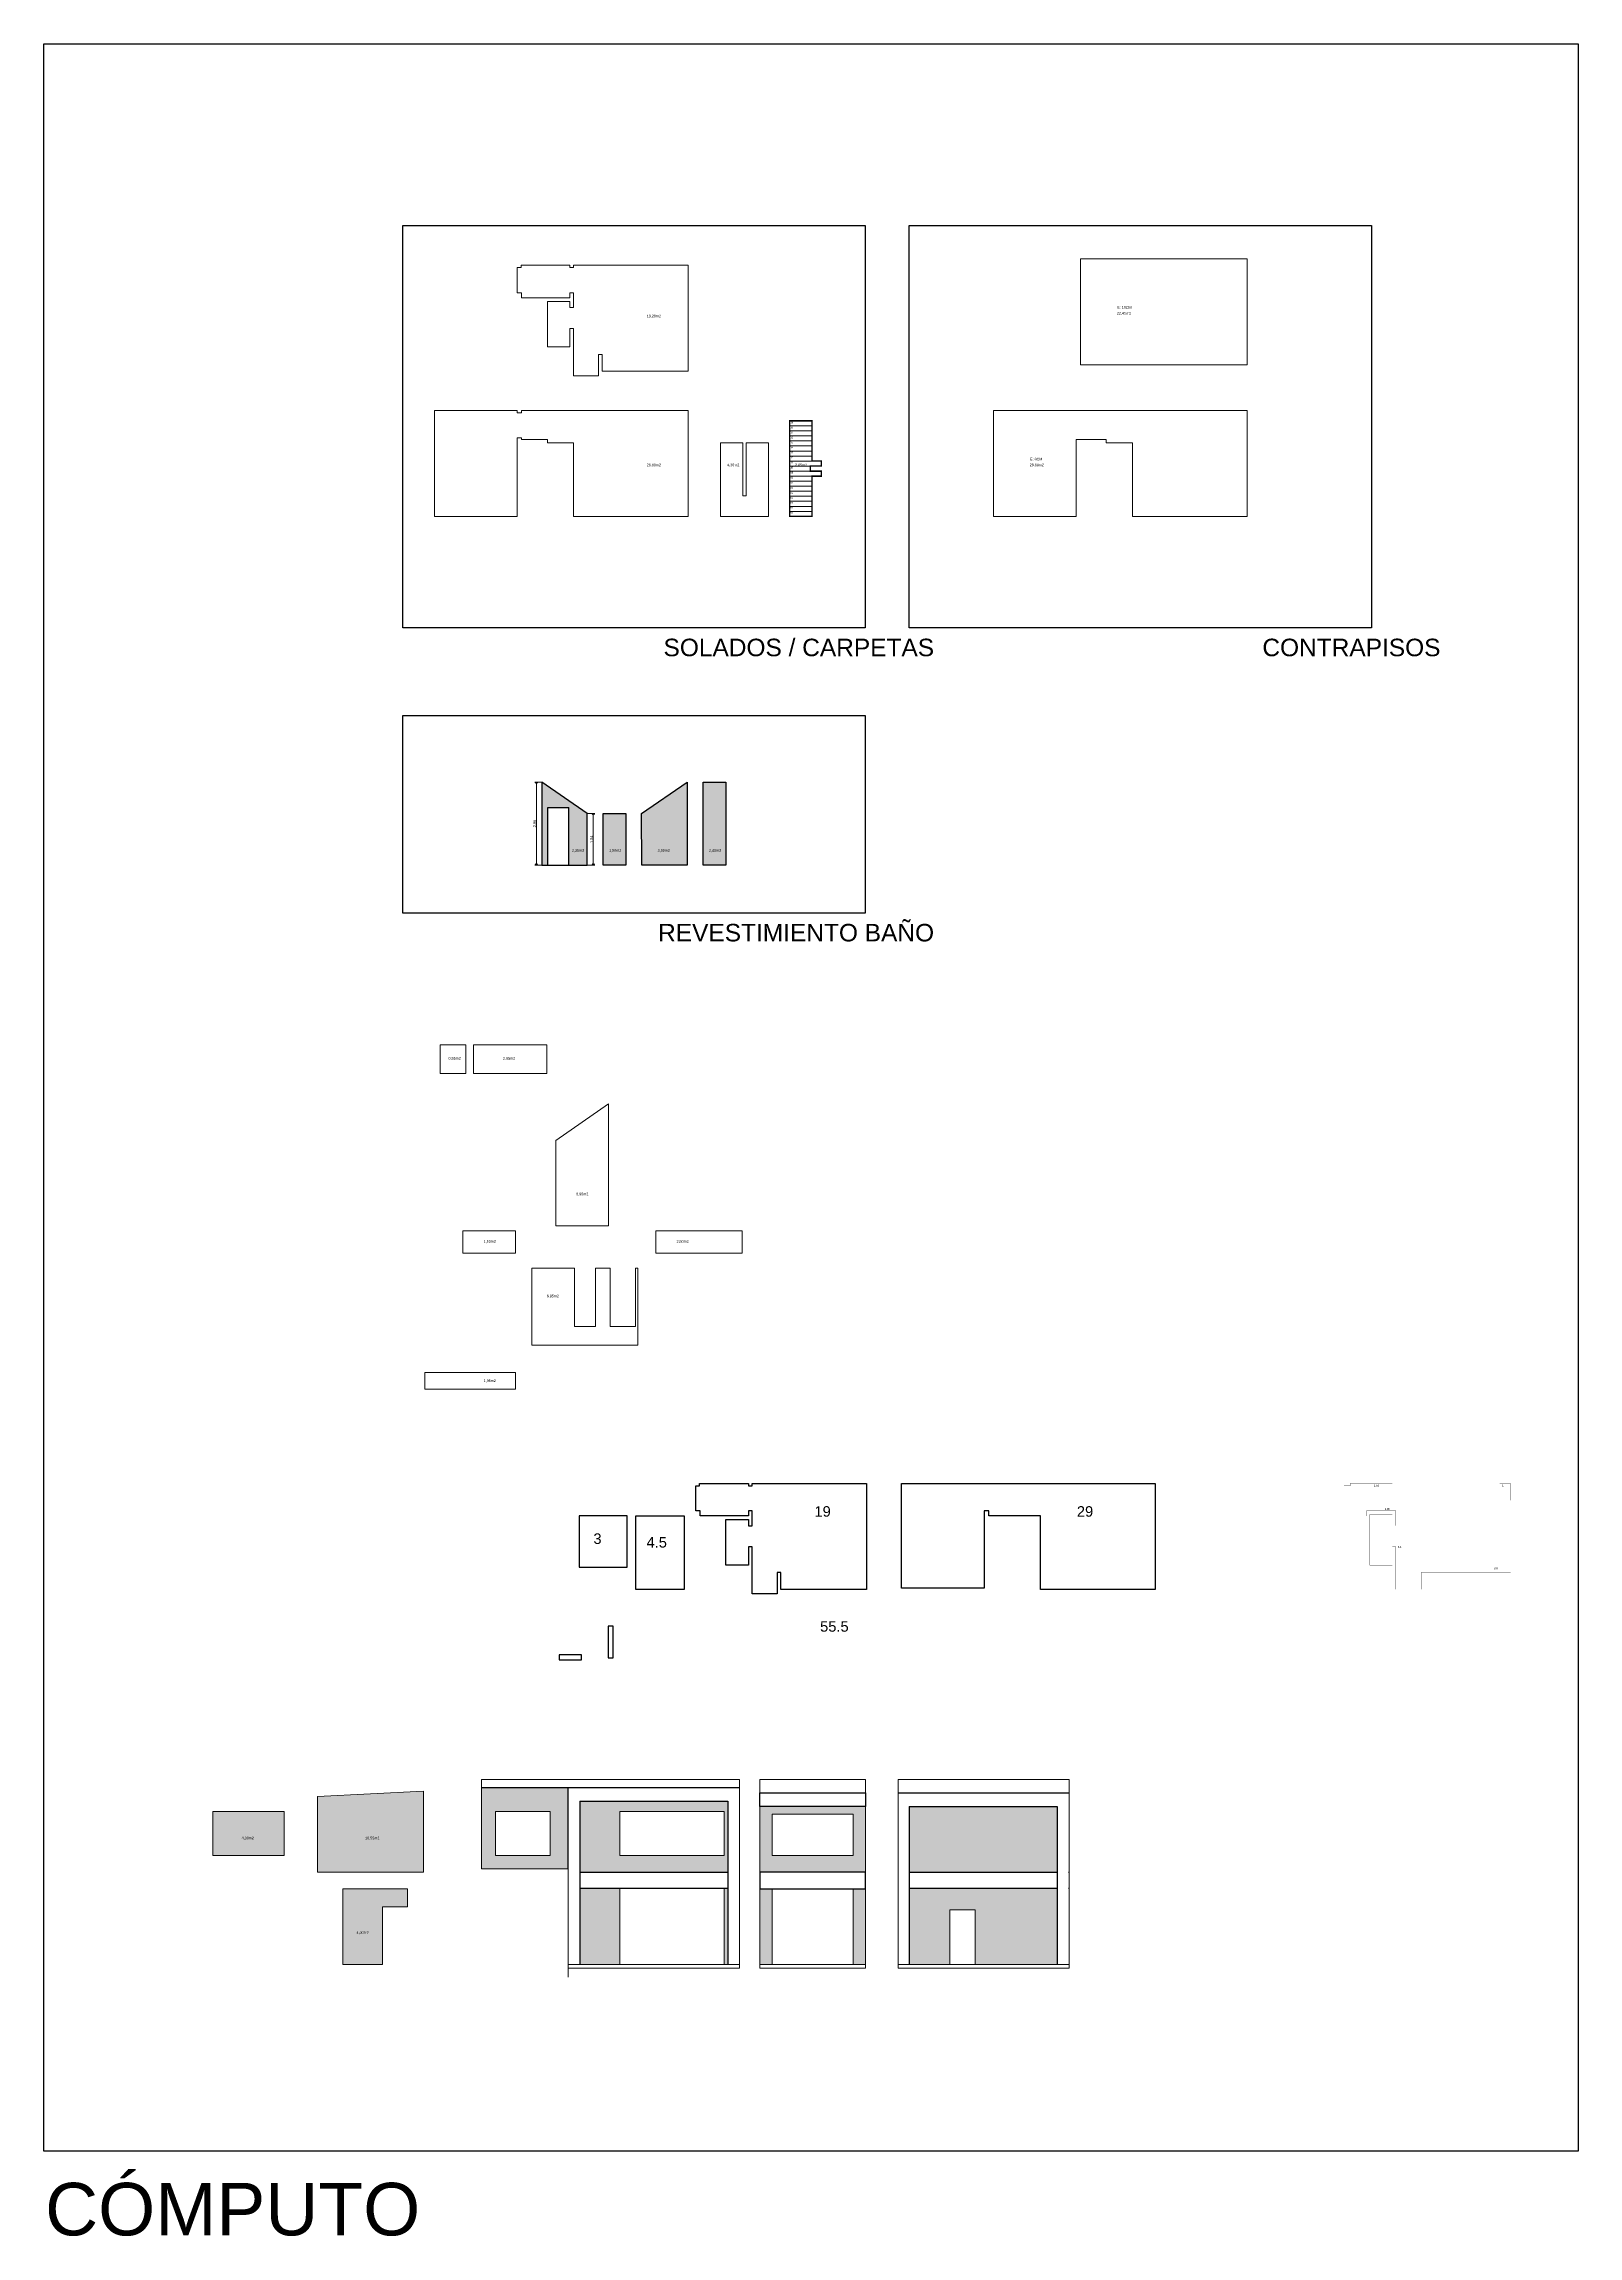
# Model space of a CAD drawing. Header units: millimetres. Extents: x 11902 to 12193, y 9935 to 10135.
# Drawn here: x 12126.4 to 12181.1, y 9935.3 to 10013.5 of the extents above; entities that cross this region are included whole.
import ezdxf

# ---------------------------------------------------------------- set-up
doc = ezdxf.new("R2010")
doc.units = ezdxf.units.MM
doc.layers.get('Defpoints').update_dxf_attribs({"color": 254})
doc.layers.add('03-PROYECCIONES', color=14, linetype='Continuous')
doc.layers.add('cotas', color=7, linetype='Continuous', lineweight=5, true_color=0x1755a1)
doc.styles.get("Standard").update_dxf_attribs({"font": 'arial.ttf'})
doc.dimstyles.new('CL_50', dxfattribs={"dimtxt": 0.1, "dimasz": 0.08, "dimexe": 0.05, "dimexo": 0, "dimgap": 0.01, "dimtad": 1, "dimzin": 1, "dimdsep": 46, "dimtxsty": 'Standard', "dimblk": 'OPEN90', "dimcen": 0.1, "dimclrd": 256, "dimclre": 251, "dimclrt": 256, "dimadec": 0, "dimazin": 0, "dimtfac": 1, "dimtix": 1, "dimtmove": 0, "dimatfit": 3, "dimldrblk": 'DOT', "dimfxl": 0, "dimtolj": 1, "dimtzin": 0, "dimlwd": -1, "dimlwe": -1, "dimarcsym": 0})

# ---------------------------------------------------------------- blocks, each defined once
blk = doc.blocks.new('_OPEN90')
at = {"color": 0, "linetype": 'ByBlock'}
for p, q in [((0, 0), (-1, 0)), ((-0.5, 0.5), (0, 0)), ((0, 0), (-0.5, -0.5))]:
    blk.add_line(p, q, dxfattribs=at)
blk = doc.blocks.new('*D16')
at = {"layer": 'cotas', "color": 251, "transparency": 16777216}
for p, q in [((12144.158, 9987.125), (12143.914, 9987.125)), ((12144.158, 9984.165), (12143.914, 9984.165))]:
    blk.add_line(p, q, dxfattribs=at)
at = {"layer": 'cotas', "transparency": 16777216}
blk.add_line((12143.964, 9987.045), (12143.964, 9984.245), dxfattribs=at)
at = {"layer": 'Defpoints', "color": 0, "transparency": 16777216}
for p in [(12144.158, 9987.125), (12143.964, 9984.165), (12144.158, 9984.165)]:
    blk.add_point(p, dxfattribs=at)
at = {"layer": 'cotas', "transparency": 16777216, "xscale": 0.08, "yscale": 0.08, "zscale": 0.08}
for p, rotation in [((12143.964, 9987.125), 90), ((12143.964, 9984.165), 270)]:
    blk.add_blockref('_OPEN90', p, dxfattribs=dict(at, rotation=rotation))
at = {"layer": 'cotas', "transparency": 16777216, "insert": (12143.903, 9985.645), "char_height": 0.1, "attachment_point": 5, "rotation": 90}
blk.add_mtext('\\A1;2.96', dxfattribs=at)
blk = doc.blocks.new('_DOT')
at = {"color": 0, "linetype": 'ByBlock', "lineweight": -2}
blk.add_line((-0.5, 0), (-1, 0), dxfattribs=at)
at = {"color": 0, "linetype": 'ByBlock', "lineweight": -2, "const_width": 0.5}
blk.add_lwpolyline([(-0.25, 0, 1), (0.25, 0, 1)], format="xyb", close=True, dxfattribs=at)
blk = doc.blocks.new('*D17')
at = {"layer": 'cotas', "color": 251, "transparency": 16777216}
for p, q in [((12145.782, 9986.004), (12146.045, 9986.004)), ((12145.782, 9984.165), (12146.045, 9984.165))]:
    blk.add_line(p, q, dxfattribs=at)
at = {"layer": 'cotas', "transparency": 16777216}
blk.add_line((12145.995, 9985.924), (12145.995, 9984.245), dxfattribs=at)
at = {"layer": 'Defpoints', "color": 0, "transparency": 16777216}
for p in [(12145.782, 9986.004), (12145.782, 9984.165), (12145.995, 9984.165)]:
    blk.add_point(p, dxfattribs=at)
at = {"layer": 'cotas', "transparency": 16777216, "xscale": 0.08, "yscale": 0.08, "zscale": 0.08}
for p, rotation in [((12145.995, 9986.004), 90), ((12145.995, 9984.165), 270)]:
    blk.add_blockref('_OPEN90', p, dxfattribs=dict(at, rotation=rotation))
at = {"layer": 'cotas', "transparency": 16777216, "insert": (12145.934, 9985.084), "char_height": 0.1, "attachment_point": 5, "rotation": 90}
blk.add_mtext('\\A1;1.84', dxfattribs=at)

msp = doc.modelspace()

# ---------------------------------------------------------------- hatches: boundary and pattern name
at = {"transparency": 33554595}
h = msp.add_hatch(color=41, dxfattribs=at)
h.dxf.hatch_style = 1
h.paths.add_polyline_path([(12144.1578, 9987.1248), (12144.1578, 9984.1647), (12144.3778, 9984.1647), (12144.3778, 9986.2147), (12145.1278, 9986.2147), (12145.1278, 9984.1647), (12145.781, 9984.1647), (12145.7816, 9986.0039)])
h.paths.add_polyline_path([(12147.1513, 9986.0036), (12146.3507, 9986.0036), (12146.3507, 9984.1647), (12147.1513, 9984.1647)])
h.paths.add_polyline_path([(12149.3443, 9987.1248), (12147.7205, 9986.0039), (12147.7211, 9984.1647), (12149.3443, 9984.1647)])
h.paths.add_polyline_path([(12150.7183, 9987.1248), (12149.9176, 9987.1248), (12149.9176, 9984.1647), (12150.7183, 9984.1647)])
h = msp.add_hatch(color=254, dxfattribs=at)
h.dxf.hatch_style = 1
h.paths.add_polyline_path([(12139.9388, 9951.1326), (12136.1588, 9950.942), (12136.1588, 9948.2431), (12139.9388, 9948.2431)])
h.paths.add_polyline_path([(12138.4689, 9947.0005), (12139.3689, 9947.0005), (12139.3689, 9947.6405), (12137.0589, 9947.6405), (12137.0589, 9944.9505), (12138.4689, 9944.9505)])
h = msp.add_hatch(color=254, dxfattribs=at)
h.dxf.hatch_style = 1
h.paths.add_polyline_path([(12145.0942, 9951.2631), (12151.2142, 9951.2631), (12142.0042, 9951.2631), (12142.0042, 9948.3608), (12145.0942, 9948.3608)])
h.paths.add_polyline_path([(12144.4542, 9950.4081), (12144.4542, 9948.8383), (12142.5042, 9948.8383), (12142.5042, 9950.4081)], flags=16)
h.paths.add_polyline_path([(12150.7942, 9950.7731), (12145.5142, 9950.7731), (12145.5142, 9948.2431), (12150.7942, 9948.2431)])
h.paths.add_polyline_path([(12146.9442, 9950.4081), (12150.6642, 9950.4081), (12150.6642, 9948.8383), (12146.9442, 9948.8383)], flags=16)
h.paths.add_polyline_path([(12146.9442, 9947.6631), (12145.5142, 9947.6631), (12145.5142, 9944.9482), (12146.9442, 9944.9482)])
h.paths.add_polyline_path([(12150.7942, 9947.6631), (12146.9442, 9947.6631), (12150.6642, 9947.6631), (12150.6642, 9944.9482), (12150.7942, 9944.9482)])
h = msp.add_hatch(color=254, dxfattribs=at)
h.dxf.hatch_style = 1
h.paths.add_polyline_path([(12134.9708, 9950.4081), (12132.4208, 9950.4081), (12132.4208, 9948.8383), (12134.9708, 9948.8383)])
h = msp.add_hatch(color=254, dxfattribs=at)
h.dxf.hatch_style = 1
h.paths.add_polyline_path([(12155.7128, 9950.5781), (12151.9328, 9950.5781), (12151.9328, 9948.2432), (12155.7128, 9948.2432)])
h.paths.add_polyline_path([(12152.3728, 9948.8383), (12152.3728, 9950.3083), (12155.2728, 9950.3083), (12155.2728, 9948.8383)], flags=16)
h.paths.add_polyline_path([(12155.7128, 9947.6382), (12155.2728, 9947.6382), (12155.2728, 9944.9482), (12155.7128, 9944.9482)])
h.paths.add_polyline_path([(12152.3728, 9947.6382), (12151.9328, 9947.6382), (12151.9328, 9944.9482), (12152.3728, 9944.9482)])
h = msp.add_hatch(color=254, dxfattribs=at)
h.dxf.hatch_style = 1
h.paths.add_polyline_path([(12162.5504, 9947.6624), (12157.2704, 9947.6624), (12157.2704, 9944.9482), (12158.7204, 9944.9482), (12158.7204, 9946.8932), (12159.6204, 9946.8932), (12159.6204, 9944.9482), (12162.5504, 9944.9482)])
h.paths.add_polyline_path([(12162.5504, 9950.5781), (12157.2704, 9950.5781), (12157.2704, 9948.2431), (12162.5504, 9948.2431)])

# ---------------------------------------------------------------- linework, layer by layer
for p, q in [((12144.3778, 9984.1647), (12144.3778, 9986.2147)), ((12144.3778, 9986.2147), (12145.1278, 9986.2147)), ((12145.1278, 9984.1647), (12145.1278, 9986.2147))]:
    msp.add_line(p, q)
at = {"color": 82, "true_color": 0x43c931}
for p, q in [((12142.0042, 9951.2631), (12151.2142, 9951.2631)), ((12145.0942, 9948.3608), (12145.0942, 9951.2631)), ((12145.5142, 9950.7731), (12145.5142, 9944.9482)), ((12145.5142, 9950.7731), (12150.7942, 9950.7731)), ((12150.7942, 9950.7731), (12150.7942, 9944.9482)), ((12156.8704, 9951.0681), (12162.9704, 9951.0681)), ((12157.2704, 9950.5781), (12162.5504, 9950.5781)), ((12157.2704, 9950.5781), (12157.2704, 9944.9482)), ((12162.5504, 9950.5781), (12162.5504, 9944.9482)), ((12145.5142, 9948.2431), (12150.7942, 9948.2431)), ((12157.2704, 9948.2431), (12162.5504, 9948.2431)), ((12162.9504, 9948.2431), (12162.9704, 9948.2431)), ((12145.5142, 9947.6631), (12150.7942, 9947.6631)), ((12157.2704, 9947.6624), (12162.5504, 9947.6624)), ((12162.9504, 9947.6624), (12162.9704, 9947.6624))]:
    msp.add_line(p, q, dxfattribs=at)
at = {"color": 3}
msp.add_lwpolyline([(12126.3899, 10013.4612), (12181.1356, 10013.4612), (12181.1356, 9938.2808), (12126.3899, 9938.2808)], close=True, dxfattribs=at)
at = {"color": 6}
for points in [[(12139.2031, 10006.9806), (12155.6983, 10006.9806), (12155.6983, 9992.6282), (12139.2031, 9992.6282)], [(12157.2711, 10006.9806), (12173.7664, 10006.9806), (12173.7664, 9992.6282), (12157.2711, 9992.6282)], [(12139.2031, 9989.5002), (12155.6983, 9989.5002), (12155.6983, 9982.4545), (12139.2031, 9982.4545)]]:
    msp.add_lwpolyline(points, close=True, dxfattribs=at)
for points in [[(12145.781, 9984.1647), (12145.7816, 9986.0039), (12144.1578, 9987.1248), (12144.1578, 9984.1647), (12145.781, 9984.1647)], [(12147.7211, 9984.1647), (12147.7205, 9986.0039), (12149.3443, 9987.1248), (12149.3443, 9984.1647), (12147.7211, 9984.1647)]]:
    msp.add_lwpolyline(points)
for points in [[(12149.9176, 9987.1248), (12150.7183, 9987.1248), (12150.7183, 9984.1647), (12149.9176, 9984.1647)], [(12146.3507, 9986.0036), (12147.1513, 9986.0036), (12147.1513, 9984.1647), (12146.3507, 9984.1647)], [(12149.648, 9962.0243), (12149.788, 9962.0243), (12149.788, 9962.1043), (12151.528, 9962.1043), (12151.528, 9962.0243), (12151.658, 9962.0243), (12151.658, 9962.1043), (12155.748, 9962.1043), (12155.748, 9958.3243), (12152.688, 9958.3243), (12152.688, 9958.9243), (12152.558, 9958.9243), (12152.558, 9958.1643), (12151.658, 9958.1643), (12151.658, 9959.8443), (12151.528, 9959.8443), (12151.528, 9959.191), (12150.728, 9959.191), (12150.728, 9960.8143), (12151.528, 9960.8143), (12151.528, 9960.5943), (12151.658, 9960.5943), (12151.658, 9961.1243), (12151.528, 9961.1243), (12151.528, 9960.9443), (12149.808, 9960.9443), (12149.808, 9961.1243), (12149.648, 9961.1243)], [(12166.0432, 9958.3243), (12161.9532, 9958.3243), (12161.9532, 9960.9443), (12160.1032, 9960.9443), (12160.1032, 9961.1243), (12159.9432, 9961.1243), (12159.9432, 9958.3643), (12156.9932, 9958.3643), (12156.9932, 9962.1043), (12166.0432, 9962.1043)], [(12145.4894, 9959.1243), (12147.2094, 9959.1243), (12147.2094, 9960.9443), (12145.4894, 9960.9443)], [(12147.5173, 9960.9443), (12149.2373, 9960.9443), (12149.2373, 9958.3243), (12147.5173, 9958.3243)], [(12146.5234, 9955.8853), (12146.7034, 9955.8853), (12146.7034, 9957.0153), (12146.5234, 9957.0153)], [(12144.7755, 9955.8129), (12145.5755, 9955.8129), (12145.5755, 9955.9929), (12144.7755, 9955.9929)]]:
    msp.add_lwpolyline(points, close=True)
at = {"color": 6, "const_width": 0.01}
for points in [[(12172.7845, 9962.0243), (12173.0045, 9962.0243), (12173.0045, 9962.1043), (12174.5045, 9962.1043), (12174.5045, 9962.0243)], [(12178.3345, 9962.1043), (12178.7245, 9962.1043), (12178.7245, 9961.5043)], [(12174.6345, 9960.5943), (12174.6345, 9961.1243), (12173.5845, 9961.1243), (12173.5845, 9960.9443)], [(12174.6345, 9958.3243), (12174.6345, 9959.8443), (12174.5045, 9959.8443), (12174.5045, 9959.191), (12173.7045, 9959.191), (12173.7045, 9960.9943), (12174.5045, 9960.9943), (12174.5045, 9960.5943)], [(12178.7245, 9958.9243), (12175.5345, 9958.9243), (12175.5345, 9958.3243)]]:
    msp.add_lwpolyline(points, dxfattribs=at)
at = {"color": 82, "true_color": 0x43c931}
for points in [[(12155.7128, 9950.5781), (12151.9328, 9950.5781), (12151.9328, 9951.0681), (12155.7128, 9951.0681)], [(12155.7128, 9948.2432), (12151.9328, 9948.2432), (12151.9328, 9947.6382), (12155.7128, 9947.6382)]]:
    msp.add_lwpolyline(points, close=True, dxfattribs=at)
at = {"layer": 'cotas'}
for p, q in [((12142.0042, 9951.5481), (12142.0042, 9948.3608)), ((12142.0042, 9951.5481), (12151.2142, 9951.5481)), ((12151.2142, 9951.5481), (12151.2142, 9944.9482)), ((12151.9328, 9951.5481), (12151.9328, 9944.9482)), ((12155.7128, 9951.5481), (12151.9328, 9951.5481)), ((12155.7128, 9951.5481), (12155.7128, 9944.9482)), ((12156.8704, 9951.5481), (12156.8704, 9944.9482)), ((12156.8704, 9951.5481), (12162.9704, 9951.5481)), ((12162.9704, 9951.5481), (12162.9704, 9944.9482)), ((12155.7128, 9951.0681), (12151.9328, 9951.0681)), ((12155.7128, 9950.5781), (12151.9328, 9950.5781)), ((12152.3728, 9950.3083), (12152.3728, 9948.8383)), ((12155.2728, 9950.3083), (12152.3728, 9950.3083)), ((12155.2728, 9950.3083), (12155.2728, 9948.8383)), ((12155.2728, 9948.8383), (12152.3728, 9948.8383)), ((12142.0042, 9948.3608), (12145.0942, 9948.3608)), ((12145.0942, 9948.3608), (12145.0942, 9944.9482)), ((12155.7128, 9948.2432), (12151.9328, 9948.2432)), ((12146.9442, 9947.6631), (12146.9442, 9944.9482)), ((12150.6642, 9947.6631), (12150.6642, 9944.9482)), ((12155.7128, 9947.6382), (12151.9328, 9947.6382)), ((12152.3728, 9947.6382), (12152.3728, 9944.9482)), ((12155.2728, 9947.6382), (12155.2728, 9944.9482)), ((12158.7204, 9946.8932), (12158.7204, 9944.9482)), ((12158.7204, 9946.8932), (12159.6204, 9946.8932)), ((12159.6204, 9946.8932), (12159.6204, 9944.9482)), ((12145.0942, 9944.9482), (12151.2142, 9944.9482)), ((12155.7128, 9944.9482), (12151.9328, 9944.9482)), ((12156.8704, 9944.9482), (12162.9704, 9944.9482))]:
    msp.add_line(p, q, dxfattribs=at)
at = {"layer": 'cotas', "color": 41}
msp.add_line((12145.0942, 9944.9482), (12145.0942, 9944.4931), dxfattribs=at)
at = {"layer": 'cotas'}
for points in [[(12143.2757, 10005.4839), (12143.4157, 10005.4839), (12143.4157, 10005.5639), (12145.1557, 10005.5639), (12145.1557, 10005.4839), (12145.2857, 10005.4839), (12145.2857, 10005.5639), (12149.3757, 10005.5639), (12149.3757, 10001.7839), (12146.3157, 10001.7839), (12146.3157, 10002.3839), (12146.1857, 10002.3839), (12146.1857, 10001.6239), (12145.2857, 10001.6239), (12145.2857, 10003.3039), (12145.1557, 10003.3039), (12145.1557, 10002.6507), (12144.3557, 10002.6507), (12144.3557, 10004.2739), (12145.1557, 10004.2739), (12145.1557, 10004.0539), (12145.2857, 10004.0539), (12145.2857, 10004.5839), (12145.1557, 10004.5839), (12145.1557, 10004.4039), (12143.4357, 10004.4039), (12143.4357, 10004.5839), (12143.2757, 10004.5839)], [(12169.3198, 10005.7941), (12163.3798, 10005.7941), (12163.3798, 10002.0141), (12169.3198, 10002.0141)], [(12149.3757, 10000.3825), (12143.4357, 10000.3825), (12143.4357, 10000.3025), (12143.2757, 10000.3025), (12143.2757, 10000.3825), (12140.3257, 10000.3825), (12140.3257, 9996.6025), (12143.2757, 9996.6025), (12143.2757, 9999.4025), (12143.4357, 9999.4025), (12143.4357, 9999.3425), (12144.3557, 9999.3425), (12144.3557, 9999.2225), (12145.1557, 9999.2225), (12145.1557, 9999.2225), (12145.2857, 9999.2225), (12145.2857, 9996.6025), (12149.3757, 9996.6025), (12149.3757, 10000.3825)], [(12160.2698, 9996.6025), (12160.2698, 10000.3825), (12169.3198, 10000.3825), (12169.3198, 9996.6025), (12165.2298, 9996.6025), (12165.2298, 9999.2225), (12164.2998, 9999.2225), (12164.2998, 9999.3425), (12163.2198, 9999.3425), (12163.2198, 9996.6025)], [(12153.002, 9999.8335), (12153.802, 9999.8335), (12153.802, 10000.013), (12153.002, 10000.013)], [(12153.002, 9999.654), (12153.802, 9999.654), (12153.802, 9999.8335), (12153.002, 9999.8335)], [(12153.002, 9999.4745), (12153.802, 9999.4745), (12153.802, 9999.654), (12153.002, 9999.654)], [(12151.3317, 9999.2225), (12150.5317, 9999.2225), (12150.5317, 9996.6025), (12152.2517, 9996.6025), (12152.2517, 9999.2225), (12151.4517, 9999.2225), (12151.4517, 9997.3393), (12151.3317, 9997.3393), (12151.3317, 9999.2225)], [(12153.002, 9999.295), (12153.802, 9999.295), (12153.802, 9999.4745), (12153.002, 9999.4745)], [(12153.002, 9999.1155), (12153.802, 9999.1155), (12153.802, 9999.295), (12153.002, 9999.295)], [(12153.002, 9998.936), (12153.802, 9998.936), (12153.802, 9999.1155), (12153.002, 9999.1155)], [(12153.002, 9998.7565), (12153.802, 9998.7565), (12153.802, 9998.936), (12153.002, 9998.936)], [(12153.002, 9998.577), (12153.802, 9998.577), (12153.802, 9998.7565), (12153.002, 9998.7565)], [(12153.002, 9998.3975), (12154.1334, 9998.3975), (12154.1334, 9998.577), (12153.002, 9998.577)], [(12153.002, 9998.218), (12153.7388, 9998.218), (12153.7388, 9998.3975), (12153.002, 9998.3975)], [(12153.002, 9998.0385), (12154.1334, 9998.0385), (12154.1334, 9998.218), (12153.002, 9998.218)], [(12153.002, 9997.859), (12153.802, 9997.859), (12153.802, 9998.0385), (12153.002, 9998.0385)], [(12153.002, 9997.6795), (12153.802, 9997.6795), (12153.802, 9997.859), (12153.002, 9997.859)], [(12153.002, 9997.5), (12153.802, 9997.5), (12153.802, 9997.6795), (12153.002, 9997.6795)], [(12153.002, 9997.3205), (12153.802, 9997.3205), (12153.802, 9997.5), (12153.002, 9997.5)], [(12153.002, 9997.141), (12153.802, 9997.141), (12153.802, 9997.3205), (12153.002, 9997.3205)], [(12153.002, 9996.9615), (12153.802, 9996.9615), (12153.802, 9997.141), (12153.002, 9997.141)], [(12153.002, 9996.782), (12153.802, 9996.782), (12153.802, 9996.9615), (12153.002, 9996.9615)], [(12153.002, 9996.6025), (12153.802, 9996.6025), (12153.802, 9996.782), (12153.002, 9996.782)], [(12144.1578, 9984.1647), (12144.3778, 9984.1647), (12144.3778, 9986.2147), (12145.1278, 9986.2147), (12145.1278, 9984.1647), (12145.781, 9984.1647), (12145.781, 9986.0039), (12144.1578, 9987.1248)], [(12140.5325, 9976.7321), (12141.4525, 9976.7321), (12141.4525, 9977.7471), (12140.5325, 9977.7471)], [(12141.7205, 9976.7321), (12144.3405, 9976.7321), (12144.3405, 9977.7471), (12141.7205, 9977.7471)], [(12144.6584, 9974.3444), (12144.6584, 9971.2993), (12146.5416, 9971.2993), (12146.5416, 9975.6444)], [(12143.2155, 9970.3195), (12143.2155, 9971.1195), (12141.3414, 9971.1195), (12141.3414, 9970.3195)], [(12148.2237, 9971.1195), (12148.2237, 9970.3195), (12151.3084, 9970.3195), (12151.3084, 9971.1195)], [(12143.8016, 9969.788), (12143.8016, 9967.0381), (12147.5816, 9967.0381), (12147.5816, 9969.788), (12147.5016, 9969.788), (12147.5016, 9967.703), (12146.6016, 9967.703), (12146.6016, 9969.788), (12146.0716, 9969.788), (12146.0716, 9967.703), (12145.3216, 9967.703), (12145.3216, 9969.788)], [(12143.2155, 9966.0655), (12143.2155, 9965.4655), (12139.9856, 9965.4655), (12139.9856, 9966.0655)], [(12139.9388, 9951.1326), (12136.1588, 9950.942), (12136.1588, 9948.2431), (12139.9388, 9948.2431)], [(12132.4208, 9950.4081), (12134.9708, 9950.4081), (12134.9708, 9948.8383), (12132.4208, 9948.8383)], [(12142.5042, 9950.4081), (12144.4542, 9950.4081), (12144.4542, 9948.8383), (12142.5042, 9948.8383)], [(12146.9442, 9948.8383), (12150.6642, 9948.8383), (12150.6642, 9950.4081), (12146.9442, 9950.4081)], [(12138.4689, 9947.0005), (12138.4689, 9944.9505), (12137.0589, 9944.9505), (12137.0589, 9947.6405), (12139.3689, 9947.6405), (12139.3689, 9947.0005)], [(12145.0942, 9944.9482), (12151.2142, 9944.9482), (12151.2142, 9944.8132), (12145.0942, 9944.8132)], [(12151.9328, 9944.8132), (12155.7128, 9944.8132), (12155.7128, 9944.9482), (12151.9328, 9944.9482)], [(12156.8704, 9944.8132), (12162.9704, 9944.8132), (12162.9704, 9944.9482), (12156.8704, 9944.9482)]]:
    msp.add_lwpolyline(points, close=True, dxfattribs=at)
at = {"layer": 'cotas', "const_width": 0.05}
msp.add_lwpolyline([(12153.802, 10000.013), (12153.002, 10000.013), (12153.002, 9996.6025), (12153.802, 9996.6025), (12153.802, 9998.0385), (12154.1334, 9998.0385), (12154.1334, 9998.218), (12153.7388, 9998.218), (12153.7388, 9998.3975), (12154.1334, 9998.3975), (12154.1334, 9998.577), (12153.802, 9998.577)], close=True, dxfattribs=at)

# ---------------------------------------------------------------- texts
at = {"attachment_point": 1}
for s, width, insert, char_height in [('19,20m2', 1.560332, (12147.9007, 10003.797), 0.09375), ('22,45m2', 1.560332, (12164.6749, 10003.8989), 0.09375), ('\\pi-0.28125,l0.5625,t0.5625;E: 10CM', 1.560332, (12164.4086, 10004.1049), 0.09375), ('28,80m2', 1.560332, (12147.9007, 9998.4874), 0.09375), ('4,30m2', 1.560332, (12150.7695, 9998.4874), 0.09375), ('2,85m2', 1.560332, (12153.1898, 9998.4874), 0.09375), ('28,80m2', 1.560332, (12161.5649, 9998.4874), 0.09375), ('\\pi-0.28125,l0.5625,t0.5625;E: 8CM', 1.560332, (12161.2986, 9998.6934), 0.09375), ('2,35m2', 1.560332, (12145.2322, 9984.7337), 0.09375), ('1,50m2', 1.560332, (12146.558, 9984.7337), 0.09375), ('3,90m2', 1.560332, (12148.2895, 9984.7337), 0.09375), ('2,40m2', 1.560332, (12150.1204, 9984.7337), 0.09375), ('0,95m2', 1.560332, (12140.8293, 9977.3169), 0.09375), ('2,65m2', 1.560332, (12142.77, 9977.3169), 0.09375), ('6,95m2', 1.560332, (12145.3835, 9972.4789), 0.09375), ('1,50m2', 1.560332, (12142.0806, 9970.7852), 0.09375), ('2,50m2', 1.560332, (12148.9629, 9970.7852), 0.09375), ('6,95m2', 1.560332, (12144.3315, 9968.8387), 0.09375), ('1,95m2', 1.560332, (12142.0806, 9965.8159), 0.09375), ('1.88', 1.470858, (12173.8474, 9962.0646), 0.07031), ('1', 1.470858, (12178.422, 9962.0646), 0.0703), ('19', 1.560332, (12153.8857, 9961.2946), 0.375), ('29', 1.560332, (12163.2494, 9961.2946), 0.375), ('1.80', 1.470858, (12174.2311, 9961.2342), 0.07031), ('3', 1.560332, (12145.9982, 9960.3221), 0.375), ('4.5', 1.560332, (12147.8943, 9960.1929), 0.375), ('6.1', 1.470858, (12174.6999, 9959.8775), 0.07031), ('3.8', 1.470858, (12178.1285, 9959.1168), 0.07031), ('55.5', 1.560332, (12154.0874, 9957.1921), 0.375), ('4,00m2', 1.560332, (12133.4467, 9949.5024), 0.09375), ('10,55m2', 1.560332, (12137.8522, 9949.5024), 0.09375), ('4,40m2', 1.560332, (12137.547, 9946.1335), 0.09375)]:
    msp.add_mtext_dynamic_manual_height_columns(s, width=width, gutter_width=12.5, heights=[0], dxfattribs=dict(at, insert=insert, char_height=char_height))
at = {"color": 6, "char_height": 0.625, "attachment_point": 9}
for s, insert in [('SOLADOS / CARPETAS', (12158.1549, 9991.6068)), ('CONTRAPISOS', (12176.2229, 9991.6068)), ('REVESTIMIENTO BAÑO', (12158.1549, 9981.433))]:
    msp.add_mtext_dynamic_manual_height_columns(s, width=18.951801, gutter_width=12.5, heights=[0], dxfattribs=dict(at, insert=insert))
at = {"color": 3, "insert": (12126.4353, 9937.1554), "char_height": 1.875, "attachment_point": 1}
msp.add_mtext_dynamic_manual_height_columns('CÓMPUTO', width=18.951801, gutter_width=12.5, heights=[0], dxfattribs=at)
at = {"layer": '03-PROYECCIONES', "char_height": 0.0625, "attachment_point": 1}
for s, insert in [('19', (12153.0261, 9999.9896)), ('18', (12153.0261, 9999.8101)), ('17', (12153.0261, 9999.6306)), ('16', (12153.0261, 9999.4511)), ('15', (12153.0261, 9999.2716)), ('14', (12153.0261, 9999.0921)), ('13', (12153.0261, 9998.9126)), ('09', (12153.0261, 9998.1946)), ('12', (12153.0261, 9998.7331)), ('11', (12153.0261, 9998.5536)), ('10', (12153.0261, 9998.3741)), ('08', (12153.0261, 9998.0151)), ('07', (12153.0261, 9997.8356)), ('06', (12153.0261, 9997.6561)), ('05', (12153.0261, 9997.4766)), ('04', (12153.0261, 9997.2971)), ('03', (12153.0261, 9997.1176)), ('02', (12153.0261, 9996.9381)), ('01', (12153.0261, 9996.7586))]:
    msp.add_mtext_dynamic_manual_height_columns(s, width=1.470858, gutter_width=12.5, heights=[0], dxfattribs=dict(at, insert=insert))

# ---------------------------------------------------------------- dimensions: what is measured, and where the dimension line sits
at = {"layer": 'cotas'}
for base, p1, p2, picture, middle in [((12143.9643, 9984.1647), (12144.1578, 9987.1248), (12144.1578, 9984.1647), '*D16', (12143.9032, 9985.6448)), ((12145.995, 9984.1647), (12145.7816, 9986.0039), (12145.7816, 9984.1647), '*D17', (12145.9339, 9985.0843))]:
    dim = msp.add_linear_dim(base=base, p1=p1, p2=p2, angle=90, dimstyle='CL_50', dxfattribs=at)
    dim.commit()
    dim.dimension.update_dxf_attribs({"geometry": picture, "text_midpoint": middle})

doc.saveas('drawing.dxf')
